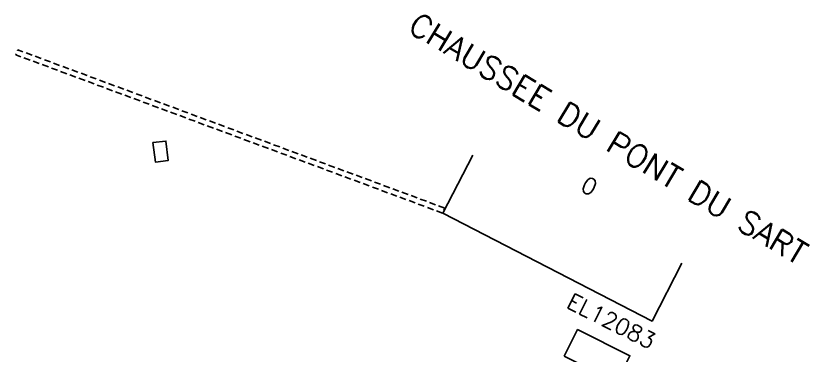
# Model space of a CAD drawing. Header units: millimetres. Extents: x 132999 to 134001, y 131000 to 132000.
# Drawn here: x 133527.2 to 133588, y 131497.2 to 131523.2 of the extents above; entities that cross this region are included whole.
import ezdxf
from ezdxf.enums import TextEntityAlignment as Align

# ---------------------------------------------------------------- set-up
doc = ezdxf.new("R2010")
doc.units = ezdxf.units.MM
doc.linetypes.add('DASHED', pattern=[0.75, 0.5, -0.25])
doc.layers.get('0').update_dxf_attribs({"linetype": 'CONTINUOUS'})
for name, color, linetype in [('W0100', 7, 'CONTINUOUS'), ('W0112', 1, 'DASHED'), ('W0984', 7, 'CONTINUOUS'), ('W0989', 7, 'CONTINUOUS'), ('W0991', 7, 'CONTINUOUS'), ('W1471', 7, 'CONTINUOUS')]:
    doc.layers.add(name, color=color, linetype=linetype)
doc.styles.get("Standard").update_dxf_attribs({"font": 'romans.shx', "width": 0.85})

# ---------------------------------------------------------------- blocks, each defined once
blk = doc.blocks.new('T1471')
at = {"color": 0, "linetype": 'Continuous', "flags": 128}
blk.add_lwpolyline([(-0.75, -0.5), (-0.75, 0.5), (0.75, 0.5), (0.75, -0.5), (-0.75, -0.5)], dxfattribs=at)

msp = doc.modelspace()

# ---------------------------------------------------------------- linework, layer by layer
at = {"layer": 'W0100', "flags": 128}
msp.add_lwpolyline([(133562.203, 131512.499), (133559.908, 131508.057), (133575.952, 131499.767), (133578.247, 131504.209)], dxfattribs=at)
msp.add_lwpolyline([(133569.226, 131497.082), (133573.225, 131495.068), (133574.255, 131497.115), (133570.245, 131499.119)], close=True, dxfattribs=at)
at = {"layer": 'W0112', "flags": 128}
msp.add_lwpolyline([(133560.051, 131508.442), (133527.304, 131520.59), (133527.161, 131520.205), (133559.908, 131508.057)], close=True, dxfattribs=at)

# ---------------------------------------------------------------- block references
at = {"layer": 'W1471', "rotation": 277.111912043773}
msp.add_blockref('T1471', (133538.261, 131512.784), dxfattribs=at)

# ---------------------------------------------------------------- texts
at = {"layer": 'W0984'}
msp.add_text('EL12083', height=1.25, rotation=333.27029, dxfattribs=at).set_placement((133572.829, 131499.774), align=Align.MIDDLE)
at = {"layer": 'W0989'}
msp.add_text('CHAUSSEE DU PONT DU SART', height=1.75, rotation=329.0276, dxfattribs=at).set_placement((133572.6, 131513.778), align=Align.MIDDLE)
at = {"layer": 'W0991'}
msp.add_text('0', height=1.25, rotation=332.67446, dxfattribs=at).set_placement((133571.143, 131510.131), align=Align.MIDDLE)

doc.saveas('drawing.dxf')
